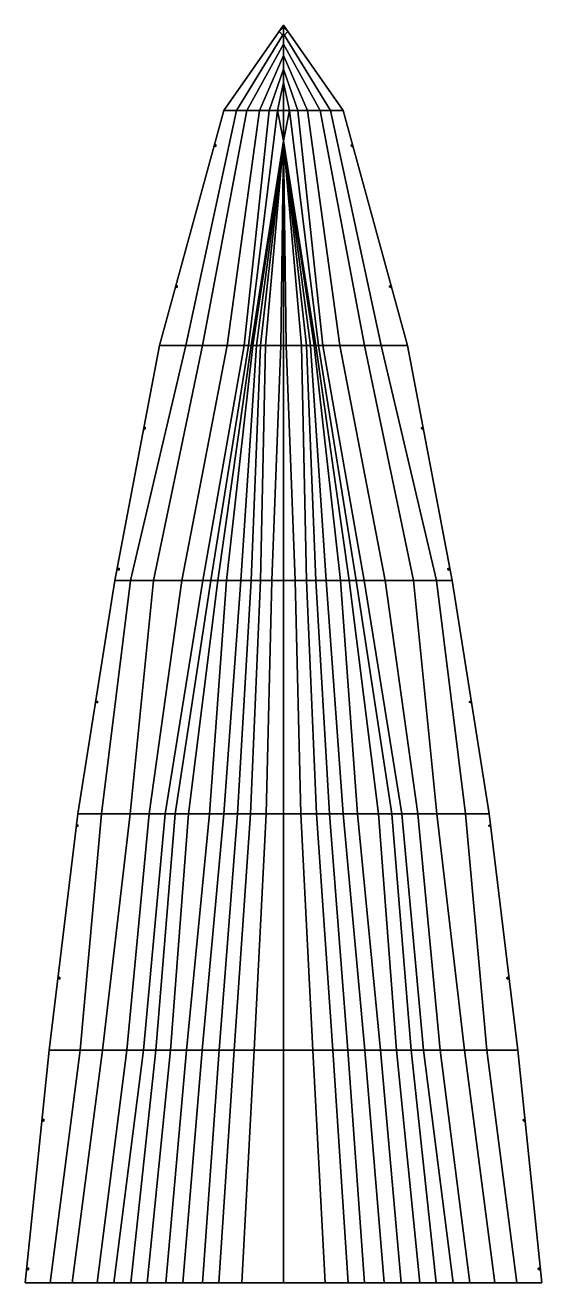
# Model space of a CAD drawing. Extents: x -6 to 6, y -57 to 57.
# Drawn here: x -4.76 to 4.76, y 34.18 to 57.37 of the extents above; entities that cross this region are included whole.
import ezdxf

# ---------------------------------------------------------------- set-up
doc = ezdxf.new("R2010")
doc.units = 0
doc.layers.get('0').update_dxf_attribs({"linetype": 'CONTINUOUS'})

msp = doc.modelspace()

# ---------------------------------------------------------------- linework, layer by layer
for points in [[(0, 57.37, 6.24), (0, 57.21, 5.695), (-0.864, 55.795, 5.695), (-1.097, 55.795, 6.161)], [(0, 57.37, 6.24), (0, 57.37, 6.24), (-1.097, 55.795, 6.161), (1.097, 55.795, 6.161)], [(0, 57.33, 6.23), (-0.08, 57.25, 6.23), (-0.08, 57.25, 10.38), (0, 57.33, 10.38)], [(0.08, 57.25, 10.38), (0, 57.33, 10.38), (-0.08, 57.25, 10.38), (0, 57.17, 10.38)], [(1.097, 55.795, 6.161), (0.864, 55.795, 5.695), (0, 57.21, 5.695), (0, 57.37, 6.24)], [(0.08, 57.25, 6.23), (0, 57.33, 6.23), (0, 57.33, 10.38), (0.08, 57.25, 10.38)], [(0, 57.21, 5.695), (0, 57.02, 5.234), (-0.678, 55.795, 5.234), (-0.864, 55.795, 5.695)], [(-0.08, 57.25, 6.23), (0, 57.17, 6.23), (0, 57.17, 10.38), (-0.08, 57.25, 10.38)], [(0, 57.17, 6.23), (0.08, 57.25, 6.23), (0.08, 57.25, 10.38), (0, 57.17, 10.38)], [(0.864, 55.795, 5.695), (0.678, 55.795, 5.234), (0, 57.02, 5.234), (0, 57.21, 5.695)], [(0, 57.02, 5.234), (0, 56.81, 4.515), (-0.44, 55.795, 4.515), (-0.678, 55.795, 5.234)], [(0.678, 55.795, 5.234), (0.44, 55.795, 4.515), (0, 56.81, 4.515), (0, 57.02, 5.234)], [(0, 56.81, 4.515), (0, 56.56, 3.516), (-0.264, 55.795, 3.516), (-0.44, 55.795, 4.515)], [(0.44, 55.795, 4.515), (0.264, 55.795, 3.516), (0, 56.56, 3.516), (0, 56.81, 4.515)], [(0, 56.56, 3.516), (0, 56.312, 2.31), (-0.109, 55.795, 2.31), (-0.264, 55.795, 3.516)], [(0.264, 55.795, 3.516), (0.109, 55.795, 2.31), (0, 56.312, 2.31), (0, 56.56, 3.516)], [(0, 55.24, -3.62), (-0.109, 55.795, 2.31), (0, 56.312, 2.31), (0, 56.01, 1)], [(0, 56.01, 1), (0, 56.312, 2.31), (0.109, 55.795, 2.31), (0, 55.24, -3.62)], [(-1.097, 55.795, 6.161), (-0.864, 55.795, 5.695), (-1.801, 51.464, 5.177), (-2.288, 51.464, 5.959)], [(1.097, 55.795, 6.161), (-1.097, 55.795, 6.161), (-2.288, 51.464, 5.959), (2.288, 51.464, 5.959)], [(-0.864, 55.795, 5.695), (-0.678, 55.795, 5.234), (-1.491, 51.464, 4.479), (-1.801, 51.464, 5.177)], [(-0.678, 55.795, 5.234), (-0.44, 55.795, 4.515), (-1.04, 51.464, 3.076), (-1.491, 51.464, 4.479)], [(-0.44, 55.795, 4.515), (-0.264, 55.795, 3.516), (-0.725, 51.464, 1.233), (-1.04, 51.464, 3.076)], [(-0.264, 55.795, 3.516), (-0.109, 55.795, 2.31), (-0.647, 51.464, 0.198), (-0.725, 51.464, 1.233)], [(-0.109, 55.795, 2.31), (0, 55.24, -3.62), (-0.595, 51.464, -1.174), (-0.647, 51.464, 0.198)], [(0.647, 51.464, 0.198), (0.595, 51.464, -1.174), (0, 55.24, -3.62), (0.109, 55.795, 2.31)], [(0.725, 51.464, 1.233), (0.647, 51.464, 0.198), (0.109, 55.795, 2.31), (0.264, 55.795, 3.516)], [(1.04, 51.464, 3.076), (0.725, 51.464, 1.233), (0.264, 55.795, 3.516), (0.44, 55.795, 4.515)], [(1.491, 51.464, 4.479), (1.04, 51.464, 3.076), (0.44, 55.795, 4.515), (0.678, 55.795, 5.234)], [(1.801, 51.464, 5.177), (1.491, 51.464, 4.479), (0.678, 55.795, 5.234), (0.864, 55.795, 5.695)], [(2.288, 51.464, 5.959), (1.801, 51.464, 5.177), (0.864, 55.795, 5.695), (1.097, 55.795, 6.161)], [(0, 55.24, -3.62), (0, 55.24, -3.62), (-0.564, 51.464, -2.09), (-0.595, 51.464, -1.174)], [(0, 55.24, -3.62), (0, 55.24, -3.62), (-0.497, 51.464, -2.902), (-0.564, 51.464, -2.09)], [(0, 55.24, -3.62), (0, 55.24, -3.62), (-0.424, 51.464, -3.275), (-0.497, 51.464, -2.902)], [(0, 55.24, -3.62), (0, 55.24, -3.62), (-0.331, 51.464, -3.534), (-0.424, 51.464, -3.275)], [(0, 55.24, -3.62), (0, 55.24, -3.62), (-0.052, 51.464, -3.798), (-0.331, 51.464, -3.534)], [(0, 51.464, -3.829), (-0.052, 51.464, -3.798), (0, 55.24, -3.62)], [(0.564, 51.464, -2.09), (0.497, 51.464, -2.902), (0, 55.24, -3.62)], [(0.497, 51.464, -2.902), (0.424, 51.464, -3.275), (0, 55.24, -3.62)], [(0.331, 51.464, -3.534), (0.052, 51.464, -3.798), (0, 55.24, -3.62)], [(0, 55.24, -3.62), (0, 55.24, -3.62), (0.052, 51.464, -3.798), (0, 51.464, -3.829)], [(0.424, 51.464, -3.275), (0.331, 51.464, -3.534), (0, 55.24, -3.62)], [(0.595, 51.464, -1.174), (0.564, 51.464, -2.09), (0, 55.24, -3.62)], [(-1.25, 55.167, 6.13), (-1.28, 55.15, 6.13), (-1.28, 55.15, 7.13), (-1.25, 55.167, 7.13)], [(-1.28, 55.15, 6.13), (-1.25, 55.133, 6.13), (-1.25, 55.133, 7.13), (-1.28, 55.15, 7.13)], [(-1.25, 55.133, 6.13), (-1.25, 55.167, 6.13), (-1.25, 55.167, 7.13), (-1.25, 55.133, 7.13)], [(1.27, 55.167, 6.13), (1.24, 55.15, 6.13), (1.24, 55.15, 7.13), (1.27, 55.167, 7.13)], [(1.24, 55.15, 6.13), (1.27, 55.133, 6.13), (1.27, 55.133, 7.13), (1.24, 55.15, 7.13)], [(1.27, 55.133, 6.13), (1.27, 55.167, 6.13), (1.27, 55.167, 7.13), (1.27, 55.133, 7.13)], [(-1.96, 52.567, 6), (-1.99, 52.55, 6), (-1.99, 52.55, 7), (-1.96, 52.567, 7)], [(-1.99, 52.55, 6), (-1.96, 52.533, 6), (-1.96, 52.533, 7), (-1.99, 52.55, 7)], [(-1.96, 52.533, 6), (-1.96, 52.567, 6), (-1.96, 52.567, 7), (-1.96, 52.533, 7)], [(1.98, 52.567, 6), (1.95, 52.55, 6), (1.95, 52.55, 7), (1.98, 52.567, 7)], [(1.95, 52.55, 6), (1.98, 52.533, 6), (1.98, 52.533, 7), (1.95, 52.55, 7)], [(1.98, 52.533, 6), (1.98, 52.567, 6), (1.98, 52.567, 7), (1.98, 52.533, 7)], [(-2.288, 51.464, 5.959), (-1.801, 51.464, 5.177), (-2.821, 47.128, 5.291), (-3.106, 47.128, 5.747)], [(2.288, 51.464, 5.959), (-2.288, 51.464, 5.959), (-3.106, 47.128, 5.747), (3.106, 47.128, 5.747)], [(-1.801, 51.464, 5.177), (-1.491, 51.464, 4.479), (-2.396, 47.128, 4.479), (-2.821, 47.128, 5.291)], [(-1.491, 51.464, 4.479), (-1.04, 51.464, 3.076), (-1.874, 47.128, 3.076), (-2.396, 47.128, 4.479)], [(-1.04, 51.464, 3.076), (-0.725, 51.464, 1.233), (-1.486, 47.128, 1.233), (-1.874, 47.128, 3.076)], [(-0.725, 51.464, 1.233), (-0.647, 51.464, 0.198), (-1.341, 47.128, 0.198), (-1.486, 47.128, 1.233)], [(-0.647, 51.464, 0.198), (-0.595, 51.464, -1.174), (-1.211, 47.128, -1.174), (-1.341, 47.128, 0.198)], [(-0.595, 51.464, -1.174), (-0.564, 51.464, -2.09), (-1.051, 47.128, -2.09), (-1.211, 47.128, -1.174)], [(-0.564, 51.464, -2.09), (-0.497, 51.464, -2.902), (-0.787, 47.128, -2.902), (-1.051, 47.128, -2.09)], [(-0.497, 51.464, -2.902), (-0.424, 51.464, -3.275), (-0.595, 47.128, -3.275), (-0.787, 47.128, -2.902)], [(-0.424, 51.464, -3.275), (-0.331, 51.464, -3.534), (-0.424, 47.128, -3.534), (-0.595, 47.128, -3.275)], [(-0.331, 51.464, -3.534), (-0.052, 51.464, -3.798), (-0.217, 47.128, -3.798), (-0.424, 47.128, -3.534)], [(0, 47.128, -3.932), (-0.217, 47.128, -3.798), (-0.052, 51.464, -3.798), (0, 51.464, -3.829)], [(0, 51.464, -3.829), (0.052, 51.464, -3.798), (0.217, 47.128, -3.798), (0, 47.128, -3.932)], [(0.424, 47.128, -3.534), (0.217, 47.128, -3.798), (0.052, 51.464, -3.798), (0.331, 51.464, -3.534)], [(0.595, 47.128, -3.275), (0.424, 47.128, -3.534), (0.331, 51.464, -3.534), (0.424, 51.464, -3.275)], [(0.787, 47.128, -2.902), (0.595, 47.128, -3.275), (0.424, 51.464, -3.275), (0.497, 51.464, -2.902)], [(1.051, 47.128, -2.09), (0.787, 47.128, -2.902), (0.497, 51.464, -2.902), (0.564, 51.464, -2.09)], [(1.211, 47.128, -1.174), (1.051, 47.128, -2.09), (0.564, 51.464, -2.09), (0.595, 51.464, -1.174)], [(1.341, 47.128, 0.198), (1.211, 47.128, -1.174), (0.595, 51.464, -1.174), (0.647, 51.464, 0.198)], [(1.486, 47.128, 1.233), (1.341, 47.128, 0.198), (0.647, 51.464, 0.198), (0.725, 51.464, 1.233)], [(1.874, 47.128, 3.076), (1.486, 47.128, 1.233), (0.725, 51.464, 1.233), (1.04, 51.464, 3.076)], [(2.396, 47.128, 4.479), (1.874, 47.128, 3.076), (1.04, 51.464, 3.076), (1.491, 51.464, 4.479)], [(2.821, 47.128, 5.291), (2.396, 47.128, 4.479), (1.491, 51.464, 4.479), (1.801, 51.464, 5.177)], [(3.106, 47.128, 5.747), (2.821, 47.128, 5.291), (1.801, 51.464, 5.177), (2.288, 51.464, 5.959)], [(-2.55, 49.957, 5.88), (-2.58, 49.94, 5.88), (-2.58, 49.94, 6.88), (-2.55, 49.957, 6.88)], [(-2.58, 49.94, 5.88), (-2.55, 49.923, 5.88), (-2.55, 49.923, 6.88), (-2.58, 49.94, 6.88)], [(-2.55, 49.923, 5.88), (-2.55, 49.957, 5.88), (-2.55, 49.957, 6.88), (-2.55, 49.923, 6.88)], [(2.57, 49.957, 5.88), (2.54, 49.94, 5.88), (2.54, 49.94, 6.88), (2.57, 49.957, 6.88)], [(2.54, 49.94, 5.88), (2.57, 49.923, 5.88), (2.57, 49.923, 6.88), (2.54, 49.94, 6.88)], [(2.57, 49.923, 5.88), (2.57, 49.957, 5.88), (2.57, 49.957, 6.88), (2.57, 49.923, 6.88)], [(-3.03, 47.357, 5.75), (-3.06, 47.34, 5.75), (-3.06, 47.34, 6.75), (-3.03, 47.357, 6.75)], [(-3.06, 47.34, 5.75), (-3.03, 47.323, 5.75), (-3.03, 47.323, 6.75), (-3.06, 47.34, 6.75)], [(-3.03, 47.323, 5.75), (-3.03, 47.357, 5.75), (-3.03, 47.357, 6.75), (-3.03, 47.323, 6.75)], [(3.05, 47.357, 5.75), (3.02, 47.34, 5.75), (3.02, 47.34, 6.75), (3.05, 47.357, 6.75)], [(3.02, 47.34, 5.75), (3.05, 47.323, 5.75), (3.05, 47.323, 6.75), (3.02, 47.34, 6.75)], [(3.05, 47.323, 5.75), (3.05, 47.357, 5.75), (3.05, 47.357, 6.75), (3.05, 47.323, 6.75)], [(-3.106, 47.128, 5.747), (-2.821, 47.128, 5.291), (-3.354, 42.827, 4.779), (-3.789, 42.827, 5.524)], [(3.106, 47.128, 5.747), (-3.106, 47.128, 5.747), (-3.789, 42.827, 5.524), (3.789, 42.827, 5.524)], [(-2.821, 47.128, 5.291), (-2.396, 47.128, 4.479), (-2.826, 42.827, 3.573), (-3.354, 42.827, 4.779)], [(-2.396, 47.128, 4.479), (-1.874, 47.128, 3.076), (-2.474, 42.827, 2.398), (-2.826, 42.827, 3.573)], [(-1.874, 47.128, 3.076), (-1.486, 47.128, 1.233), (-2.179, 42.827, 1.233), (-2.474, 42.827, 2.398)], [(-1.486, 47.128, 1.233), (-1.341, 47.128, 0.198), (-1.998, 42.827, 0.198), (-2.179, 42.827, 1.233)], [(-1.341, 47.128, 0.198), (-1.211, 47.128, -1.174), (-1.749, 42.827, -1.174), (-1.998, 42.827, 0.198)], [(-1.211, 47.128, -1.174), (-1.051, 47.128, -2.09), (-1.361, 42.827, -2.421), (-1.749, 42.827, -1.174)], [(-1.051, 47.128, -2.09), (-0.787, 47.128, -2.902), (-1.097, 42.827, -2.902), (-1.361, 42.827, -2.421)], [(-0.787, 47.128, -2.902), (-0.595, 47.128, -3.275), (-0.849, 42.827, -3.275), (-1.097, 42.827, -2.902)], [(-0.595, 47.128, -3.275), (-0.424, 47.128, -3.534), (-0.611, 42.827, -3.534), (-0.849, 42.827, -3.275)], [(-0.424, 47.128, -3.534), (-0.217, 47.128, -3.798), (-0.321, 42.827, -3.798), (-0.611, 42.827, -3.534)], [(0, 42.827, -3.974), (-0.321, 42.827, -3.798), (-0.217, 47.128, -3.798), (0, 47.128, -3.932)], [(0, 47.128, -3.932), (0.217, 47.128, -3.798), (0.321, 42.827, -3.798), (0, 42.827, -3.974)], [(0.611, 42.827, -3.534), (0.321, 42.827, -3.798), (0.217, 47.128, -3.798), (0.424, 47.128, -3.534)], [(0.849, 42.827, -3.275), (0.611, 42.827, -3.534), (0.424, 47.128, -3.534), (0.595, 47.128, -3.275)], [(1.097, 42.827, -2.902), (0.849, 42.827, -3.275), (0.595, 47.128, -3.275), (0.787, 47.128, -2.902)], [(1.361, 42.827, -2.421), (1.097, 42.827, -2.902), (0.787, 47.128, -2.902), (1.051, 47.128, -2.09)], [(1.749, 42.827, -1.174), (1.361, 42.827, -2.421), (1.051, 47.128, -2.09), (1.211, 47.128, -1.174)], [(1.998, 42.827, 0.198), (1.749, 42.827, -1.174), (1.211, 47.128, -1.174), (1.341, 47.128, 0.198)], [(2.179, 42.827, 1.233), (1.998, 42.827, 0.198), (1.341, 47.128, 0.198), (1.486, 47.128, 1.233)], [(2.474, 42.827, 2.398), (2.179, 42.827, 1.233), (1.486, 47.128, 1.233), (1.874, 47.128, 3.076)], [(2.826, 42.827, 3.573), (2.474, 42.827, 2.398), (1.874, 47.128, 3.076), (2.396, 47.128, 4.479)], [(3.354, 42.827, 4.779), (2.826, 42.827, 3.573), (2.396, 47.128, 4.479), (2.821, 47.128, 5.291)], [(3.789, 42.827, 5.524), (3.354, 42.827, 4.779), (2.821, 47.128, 5.291), (3.106, 47.128, 5.747)], [(-3.43, 44.907, 5.63), (-3.46, 44.89, 5.63), (-3.46, 44.89, 6.63), (-3.43, 44.907, 6.63)], [(-3.46, 44.89, 5.63), (-3.43, 44.873, 5.63), (-3.43, 44.873, 6.63), (-3.46, 44.89, 6.63)], [(-3.43, 44.873, 5.63), (-3.43, 44.907, 5.63), (-3.43, 44.907, 6.63), (-3.43, 44.873, 6.63)], [(3.45, 44.907, 5.63), (3.42, 44.89, 5.63), (3.42, 44.89, 6.63), (3.45, 44.907, 6.63)], [(3.42, 44.89, 5.63), (3.45, 44.873, 5.63), (3.45, 44.873, 6.63), (3.42, 44.89, 6.63)], [(3.45, 44.873, 5.63), (3.45, 44.907, 5.63), (3.45, 44.907, 6.63), (3.45, 44.873, 6.63)], [(-3.789, 42.827, 5.524), (-3.354, 42.827, 4.779), (-3.747, 38.469, 4.002), (-4.317, 38.469, 5.291)], [(3.789, 42.827, 5.524), (-3.789, 42.827, 5.524), (-4.317, 38.469, 5.291), (4.317, 38.469, 5.291)], [(-3.354, 42.827, 4.779), (-2.826, 42.827, 3.573), (-3.339, 38.469, 2.879), (-3.747, 38.469, 4.002)], [(-2.826, 42.827, 3.573), (-2.474, 42.827, 2.398), (-2.888, 38.469, 1.285), (-3.339, 38.469, 2.879)], [(-2.474, 42.827, 2.398), (-2.179, 42.827, 1.233), (-2.578, 38.469, -0.066), (-2.888, 38.469, 1.285)], [(-2.179, 42.827, 1.233), (-1.998, 42.827, 0.198), (-2.355, 38.469, -0.987), (-2.578, 38.469, -0.066)], [(-1.998, 42.827, 0.198), (-1.749, 42.827, -1.174), (-2.081, 38.469, -1.826), (-2.355, 38.469, -0.987)], [(-1.749, 42.827, -1.174), (-1.361, 42.827, -2.421), (-1.791, 38.469, -2.421), (-2.081, 38.469, -1.826)], [(-1.361, 42.827, -2.421), (-1.097, 42.827, -2.902), (-1.501, 38.469, -2.902), (-1.791, 38.469, -2.421)], [(-1.097, 42.827, -2.902), (-0.849, 42.827, -3.275), (-1.185, 38.469, -3.275), (-1.501, 38.469, -2.902)], [(-0.849, 42.827, -3.275), (-0.611, 42.827, -3.534), (-0.911, 38.469, -3.534), (-1.185, 38.469, -3.275)], [(-0.611, 42.827, -3.534), (-0.321, 42.827, -3.798), (-0.543, 38.469, -3.798), (-0.911, 38.469, -3.534)], [(0, 38.469, -3.974), (-0.543, 38.469, -3.798), (-0.321, 42.827, -3.798), (0, 42.827, -3.974)], [(0, 42.827, -3.974), (0.321, 42.827, -3.798), (0.543, 38.469, -3.798), (0, 38.469, -3.974)], [(0.911, 38.469, -3.534), (0.543, 38.469, -3.798), (0.321, 42.827, -3.798), (0.611, 42.827, -3.534)], [(1.185, 38.469, -3.275), (0.911, 38.469, -3.534), (0.611, 42.827, -3.534), (0.849, 42.827, -3.275)], [(1.501, 38.469, -2.902), (1.185, 38.469, -3.275), (0.849, 42.827, -3.275), (1.097, 42.827, -2.902)], [(1.791, 38.469, -2.421), (1.501, 38.469, -2.902), (1.097, 42.827, -2.902), (1.361, 42.827, -2.421)], [(2.081, 38.469, -1.826), (1.791, 38.469, -2.421), (1.361, 42.827, -2.421), (1.749, 42.827, -1.174)], [(2.355, 38.469, -0.987), (2.081, 38.469, -1.826), (1.749, 42.827, -1.174), (1.998, 42.827, 0.198)], [(2.578, 38.469, -0.066), (2.355, 38.469, -0.987), (1.998, 42.827, 0.198), (2.179, 42.827, 1.233)], [(2.888, 38.469, 1.285), (2.578, 38.469, -0.066), (2.179, 42.827, 1.233), (2.474, 42.827, 2.398)], [(3.339, 38.469, 2.879), (2.888, 38.469, 1.285), (2.474, 42.827, 2.398), (2.826, 42.827, 3.573)], [(3.747, 38.469, 4.002), (3.339, 38.469, 2.879), (2.826, 42.827, 3.573), (3.354, 42.827, 4.779)], [(4.317, 38.469, 5.291), (3.747, 38.469, 4.002), (3.354, 42.827, 4.779), (3.789, 42.827, 5.524)], [(-3.79, 42.627, 5.51), (-3.82, 42.61, 5.51), (-3.82, 42.61, 6.51), (-3.79, 42.627, 6.51)], [(-3.82, 42.61, 5.51), (-3.79, 42.593, 5.51), (-3.79, 42.593, 6.51), (-3.82, 42.61, 6.51)], [(-3.79, 42.593, 5.51), (-3.79, 42.627, 5.51), (-3.79, 42.627, 6.51), (-3.79, 42.593, 6.51)], [(3.81, 42.627, 5.51), (3.78, 42.61, 5.51), (3.78, 42.61, 6.51), (3.81, 42.627, 6.51)], [(3.78, 42.61, 5.51), (3.81, 42.593, 5.51), (3.81, 42.593, 6.51), (3.78, 42.61, 6.51)], [(3.81, 42.593, 5.51), (3.81, 42.627, 5.51), (3.81, 42.627, 6.51), (3.81, 42.593, 6.51)], [(-4.12, 39.817, 5.36), (-4.15, 39.8, 5.36), (-4.15, 39.8, 6.36), (-4.12, 39.817, 6.36)], [(-4.15, 39.8, 5.36), (-4.12, 39.783, 5.36), (-4.12, 39.783, 6.36), (-4.15, 39.8, 6.36)], [(-4.12, 39.783, 5.36), (-4.12, 39.817, 5.36), (-4.12, 39.817, 6.36), (-4.12, 39.783, 6.36)], [(4.14, 39.817, 5.36), (4.11, 39.8, 5.36), (4.11, 39.8, 6.36), (4.14, 39.817, 6.36)], [(4.11, 39.8, 5.36), (4.14, 39.783, 5.36), (4.14, 39.783, 6.36), (4.11, 39.8, 6.36)], [(4.14, 39.783, 5.36), (4.14, 39.817, 5.36), (4.14, 39.817, 6.36), (4.14, 39.783, 6.36)], [(-4.317, 38.469, 5.291), (-3.747, 38.469, 4.002), (-4.301, 34.182, 4.002), (-4.762, 34.182, 5.058)], [(4.317, 38.469, 5.291), (-4.317, 38.469, 5.291), (-4.762, 34.182, 5.058), (4.762, 34.182, 5.058)], [(-3.747, 38.469, 4.002), (-3.339, 38.469, 2.879), (-3.898, 34.182, 2.879), (-4.301, 34.182, 4.002)], [(-3.339, 38.469, 2.879), (-2.888, 38.469, 1.285), (-3.432, 34.182, 1.285), (-3.898, 34.182, 2.879)], [(-2.888, 38.469, 1.285), (-2.578, 38.469, -0.066), (-3.126, 34.182, -0.066), (-3.432, 34.182, 1.285)], [(-2.578, 38.469, -0.066), (-2.355, 38.469, -0.987), (-2.811, 34.182, -0.987), (-3.126, 34.182, -0.066)], [(-2.355, 38.469, -0.987), (-2.081, 38.469, -1.826), (-2.51, 34.182, -1.826), (-2.811, 34.182, -0.987)], [(-2.081, 38.469, -1.826), (-1.791, 38.469, -2.421), (-2.169, 34.182, -2.421), (-2.51, 34.182, -1.826)], [(-1.791, 38.469, -2.421), (-1.501, 38.469, -2.902), (-1.858, 34.182, -2.902), (-2.169, 34.182, -2.421)], [(-1.501, 38.469, -2.902), (-1.185, 38.469, -3.275), (-1.496, 34.182, -3.275), (-1.858, 34.182, -2.902)], [(-1.185, 38.469, -3.275), (-0.911, 38.469, -3.534), (-1.19, 34.182, -3.534), (-1.496, 34.182, -3.275)], [(-0.911, 38.469, -3.534), (-0.543, 38.469, -3.798), (-0.766, 34.182, -3.798), (-1.19, 34.182, -3.534)], [(0, 34.182, -3.974), (-0.766, 34.182, -3.798), (-0.543, 38.469, -3.798), (0, 38.469, -3.974)], [(0, 38.469, -3.974), (0.543, 38.469, -3.798), (0.766, 34.182, -3.798), (0, 34.182, -3.974)], [(1.19, 34.182, -3.534), (0.766, 34.182, -3.798), (0.543, 38.469, -3.798), (0.911, 38.469, -3.534)], [(1.496, 34.182, -3.275), (1.19, 34.182, -3.534), (0.911, 38.469, -3.534), (1.185, 38.469, -3.275)], [(1.858, 34.182, -2.902), (1.496, 34.182, -3.275), (1.185, 38.469, -3.275), (1.501, 38.469, -2.902)], [(2.169, 34.182, -2.421), (1.858, 34.182, -2.902), (1.501, 38.469, -2.902), (1.791, 38.469, -2.421)], [(2.51, 34.182, -1.826), (2.169, 34.182, -2.421), (1.791, 38.469, -2.421), (2.081, 38.469, -1.826)], [(2.811, 34.182, -0.987), (2.51, 34.182, -1.826), (2.081, 38.469, -1.826), (2.355, 38.469, -0.987)], [(3.126, 34.182, -0.066), (2.811, 34.182, -0.987), (2.355, 38.469, -0.987), (2.578, 38.469, -0.066)], [(3.432, 34.182, 1.285), (3.126, 34.182, -0.066), (2.578, 38.469, -0.066), (2.888, 38.469, 1.285)], [(3.898, 34.182, 2.879), (3.432, 34.182, 1.285), (2.888, 38.469, 1.285), (3.339, 38.469, 2.879)], [(4.301, 34.182, 4.002), (3.898, 34.182, 2.879), (3.339, 38.469, 2.879), (3.747, 38.469, 4.002)], [(4.762, 34.182, 5.058), (4.301, 34.182, 4.002), (3.747, 38.469, 4.002), (4.317, 38.469, 5.291)], [(-4.42, 37.197, 5.22), (-4.45, 37.18, 5.22), (-4.45, 37.18, 6.22), (-4.42, 37.197, 6.22)], [(-4.45, 37.18, 5.22), (-4.42, 37.163, 5.22), (-4.42, 37.163, 6.22), (-4.45, 37.18, 6.22)], [(-4.42, 37.163, 5.22), (-4.42, 37.197, 5.22), (-4.42, 37.197, 6.22), (-4.42, 37.163, 6.22)], [(4.44, 37.197, 5.22), (4.41, 37.18, 5.22), (4.41, 37.18, 6.22), (4.44, 37.197, 6.22)], [(4.41, 37.18, 5.22), (4.44, 37.163, 5.22), (4.44, 37.163, 6.22), (4.41, 37.18, 6.22)], [(4.44, 37.163, 5.22), (4.44, 37.197, 5.22), (4.44, 37.197, 6.22), (4.44, 37.163, 6.22)], [(-4.7, 34.457, 5.07), (-4.73, 34.44, 5.07), (-4.73, 34.44, 6.07), (-4.7, 34.457, 6.07)], [(-4.73, 34.44, 5.07), (-4.7, 34.423, 5.07), (-4.7, 34.423, 6.07), (-4.73, 34.44, 6.07)], [(-4.7, 34.423, 5.07), (-4.7, 34.457, 5.07), (-4.7, 34.457, 6.07), (-4.7, 34.423, 6.07)], [(4.72, 34.457, 5.07), (4.69, 34.44, 5.07), (4.69, 34.44, 6.07), (4.72, 34.457, 6.07)], [(4.69, 34.44, 5.07), (4.72, 34.423, 5.07), (4.72, 34.423, 6.07), (4.69, 34.44, 6.07)], [(4.72, 34.423, 5.07), (4.72, 34.457, 5.07), (4.72, 34.457, 6.07), (4.72, 34.423, 6.07)]]:
    msp.add_3dface(points)

doc.saveas('drawing.dxf')
